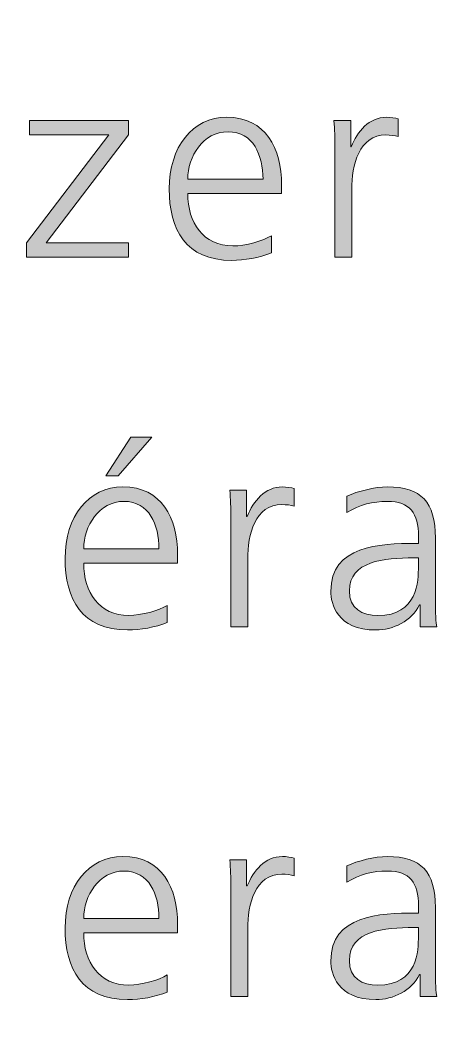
# Model space of a CAD drawing. Header units: millimetres. Extents: x 234 to 444, y 156 to 226.
# Drawn here: x 272.71 to 275.69, y 206.71 to 213.78 of the extents above; entities that cross this region are included whole.
import ezdxf

# ---------------------------------------------------------------- set-up
doc = ezdxf.new("R2010")
doc.units = ezdxf.units.MM
doc.header["$MEASUREMENT"] = 0
doc.layers.get('0').update_dxf_attribs({"lineweight": 0})

# ---------------------------------------------------------------- blocks, each defined once
blk = doc.blocks.new('Block_1')
at = {"transparency": 33554687}
h = blk.add_hatch(color=7, dxfattribs=at)
h.dxf.hatch_style = 2
edge = h.paths.add_edge_path()
edge.add_spline(control_points=[(272.7553, 212.205), (272.7553, 212.205), (273.3404, 212.9702), (273.3404, 212.9702), (273.3404, 212.9702), (272.7781, 212.9702), (272.7781, 212.9702), (272.7781, 212.9702), (272.7781, 213.0728), (272.7781, 213.0728), (272.7781, 213.0728), (273.4794, 213.0728), (273.4794, 213.0728), (273.4794, 213.0728), (273.4794, 212.9702), (273.4794, 212.9702), (273.4794, 212.9702), (272.8944, 212.207), (272.8944, 212.207), (272.8944, 212.207), (273.4794, 212.207), (273.4794, 212.207), (273.4794, 212.207), (273.4794, 212.1044), (273.4794, 212.1044), (273.4794, 212.1044), (272.7553, 212.1044), (272.7553, 212.1044), (272.7553, 212.1044), (272.7553, 212.205), (272.7553, 212.205)], knot_values=[0, 0, 0, 0, 1, 1, 1, 2, 2, 2, 3, 3, 3, 4, 4, 4, 5, 5, 5, 6, 6, 6, 7, 7, 7, 8, 8, 8, 9, 9, 9, 10, 10, 10, 10], degree=3, periodic=0)
edge.add_line((272.7553, 212.205), (272.7553, 212.205))
h = blk.add_hatch(color=7, dxfattribs=at)
h.dxf.hatch_style = 2
edge = h.paths.add_edge_path()
edge.add_spline(control_points=[(274.4322, 212.6569), (274.4322, 212.8259), (274.3636, 212.993), (274.1845, 212.993), (274.0072, 212.993), (273.8986, 212.8164), (273.8986, 212.6569), (273.8986, 212.6569), (274.4322, 212.6569), (274.4322, 212.6569)], knot_values=[0, 0, 0, 0, 1, 1, 1, 2, 2, 2, 3, 3, 3, 3], degree=3, periodic=0)
edge = h.paths.add_edge_path()
edge.add_spline(control_points=[(274.4914, 212.1348), (274.4075, 212.1006), (274.2989, 212.0817), (274.2092, 212.0817), (273.8872, 212.0817), (273.7671, 212.2981), (273.7671, 212.5886), (273.7671, 212.8847), (273.9311, 213.0955), (274.1768, 213.0955), (274.4513, 213.0955), (274.5638, 212.8752), (274.5638, 212.6152), (274.5638, 212.6152), (274.5638, 212.5544), (274.5638, 212.5544), (274.5638, 212.5544), (273.8986, 212.5544), (273.8986, 212.5544), (273.8986, 212.3493), (274.0092, 212.1841), (274.2188, 212.1841), (274.3065, 212.1841), (274.4342, 212.2202), (274.4914, 212.2563), (274.4914, 212.2563), (274.4914, 212.1348), (274.4914, 212.1348)], knot_values=[0, 0, 0, 0, 1, 1, 1, 2, 2, 2, 3, 3, 3, 4, 4, 4, 5, 5, 5, 6, 6, 6, 7, 7, 7, 8, 8, 8, 9, 9, 9, 9], degree=3, periodic=0)
edge.add_line((274.4914, 212.1348), (274.4914, 212.1348))
h = blk.add_hatch(color=7, dxfattribs=at)
h.dxf.hatch_style = 2
edge = h.paths.add_edge_path()
edge.add_spline(control_points=[(274.9412, 212.8563), (274.9412, 212.9626), (274.9412, 213.0025), (274.9336, 213.0728), (274.9336, 213.0728), (275.0537, 213.0728), (275.0537, 213.0728), (275.0537, 213.0728), (275.0537, 212.8867), (275.0537, 212.8867), (275.0537, 212.8867), (275.0574, 212.8867), (275.0574, 212.8867), (275.1013, 212.9948), (275.1833, 213.0955), (275.3071, 213.0955), (275.3357, 213.0955), (275.37, 213.0898), (275.391, 213.0842), (275.391, 213.0842), (275.391, 212.9587), (275.391, 212.9587), (275.3662, 212.9664), (275.3338, 212.9702), (275.3033, 212.9702), (275.1127, 212.9702), (275.0612, 212.7575), (275.0612, 212.5829), (275.0612, 212.5829), (275.0612, 212.1044), (275.0612, 212.1044), (275.0612, 212.1044), (274.9412, 212.1044), (274.9412, 212.1044), (274.9412, 212.1044), (274.9412, 212.8563), (274.9412, 212.8563)], knot_values=[0, 0, 0, 0, 1, 1, 1, 2, 2, 2, 3, 3, 3, 4, 4, 4, 5, 5, 5, 6, 6, 6, 7, 7, 7, 8, 8, 8, 9, 9, 9, 10, 10, 10, 11, 11, 11, 12, 12, 12, 12], degree=3, periodic=0)
edge.add_line((274.9412, 212.8563), (274.9412, 212.8563))
h = blk.add_hatch(color=7, dxfattribs=at)
h.dxf.hatch_style = 2
edge = h.paths.add_edge_path()
edge.add_spline(control_points=[(273.6947, 210.0381), (273.6947, 210.2071), (273.6261, 210.3741), (273.447, 210.3741), (273.2697, 210.3741), (273.1611, 210.1976), (273.1611, 210.0381), (273.1611, 210.0381), (273.6947, 210.0381), (273.6947, 210.0381)], knot_values=[0, 0, 0, 0, 1, 1, 1, 2, 2, 2, 3, 3, 3, 3], degree=3, periodic=0)
edge = h.paths.add_edge_path()
edge.add_spline(control_points=[(273.4947, 210.8279), (273.4947, 210.8279), (273.6452, 210.8279), (273.6452, 210.8279), (273.6452, 210.8279), (273.405, 210.5545), (273.405, 210.5545), (273.405, 210.5545), (273.3174, 210.5545), (273.3174, 210.5545), (273.3174, 210.5545), (273.4947, 210.8279), (273.4947, 210.8279)], knot_values=[0, 0, 0, 0, 1, 1, 1, 2, 2, 2, 3, 3, 3, 4, 4, 4, 4], degree=3, periodic=0)
edge = h.paths.add_edge_path()
edge.add_spline(control_points=[(273.7538, 209.516), (273.67, 209.4818), (273.5614, 209.4629), (273.4717, 209.4629), (273.1497, 209.4629), (273.0296, 209.6793), (273.0296, 209.9698), (273.0296, 210.2659), (273.1936, 210.4767), (273.4393, 210.4767), (273.7138, 210.4767), (273.8263, 210.2564), (273.8263, 209.9963), (273.8263, 209.9963), (273.8263, 209.9356), (273.8263, 209.9356), (273.8263, 209.9356), (273.1611, 209.9356), (273.1611, 209.9356), (273.1611, 209.7305), (273.2717, 209.5653), (273.4813, 209.5653), (273.5689, 209.5653), (273.6967, 209.6014), (273.7538, 209.6374), (273.7538, 209.6374), (273.7538, 209.516), (273.7538, 209.516)], knot_values=[0, 0, 0, 0, 1, 1, 1, 2, 2, 2, 3, 3, 3, 4, 4, 4, 5, 5, 5, 6, 6, 6, 7, 7, 7, 8, 8, 8, 9, 9, 9, 9], degree=3, periodic=0)
edge.add_line((273.7538, 209.516), (273.7538, 209.516))
h = blk.add_hatch(color=7, dxfattribs=at)
h.dxf.hatch_style = 2
edge = h.paths.add_edge_path()
edge.add_spline(control_points=[(274.2036, 210.2375), (274.2036, 210.3438), (274.2036, 210.3837), (274.1961, 210.454), (274.1961, 210.454), (274.3161, 210.454), (274.3161, 210.454), (274.3161, 210.454), (274.3161, 210.2678), (274.3161, 210.2678), (274.3161, 210.2678), (274.3199, 210.2678), (274.3199, 210.2678), (274.3638, 210.376), (274.4457, 210.4767), (274.5696, 210.4767), (274.5982, 210.4767), (274.6325, 210.471), (274.6535, 210.4653), (274.6535, 210.4653), (274.6535, 210.34), (274.6535, 210.34), (274.6287, 210.3476), (274.5963, 210.3514), (274.5658, 210.3514), (274.3752, 210.3514), (274.3237, 210.1388), (274.3237, 209.9641), (274.3237, 209.9641), (274.3237, 209.4856), (274.3237, 209.4856), (274.3237, 209.4856), (274.2037, 209.4856), (274.2037, 209.4856), (274.2037, 209.4856), (274.2037, 210.2375), (274.2037, 210.2375)], knot_values=[0, 0, 0, 0, 1, 1, 1, 2, 2, 2, 3, 3, 3, 4, 4, 4, 5, 5, 5, 6, 6, 6, 7, 7, 7, 8, 8, 8, 9, 9, 9, 10, 10, 10, 11, 11, 11, 12, 12, 12, 12], degree=3, periodic=0)
edge.add_line((274.2037, 210.2375), (274.2036, 210.2375))
h = blk.add_hatch(color=7, dxfattribs=at)
h.dxf.hatch_style = 2
edge = h.paths.add_edge_path()
edge.add_spline(control_points=[(275.5339, 209.9735), (275.5339, 209.9735), (275.4996, 209.9735), (275.4996, 209.9735), (275.2919, 209.9735), (275.0441, 209.9526), (275.0441, 209.74), (275.0441, 209.6128), (275.1356, 209.5653), (275.2461, 209.5653), (275.5281, 209.5653), (275.5339, 209.8103), (275.5339, 209.9147), (275.5339, 209.9147), (275.5339, 209.9735), (275.5339, 209.9735)], knot_values=[0, 0, 0, 0, 1, 1, 1, 2, 2, 2, 3, 3, 3, 4, 4, 4, 5, 5, 5, 5], degree=3, periodic=0)
edge = h.paths.add_edge_path()
edge.add_spline(control_points=[(275.5453, 209.6413), (275.5453, 209.6413), (275.5415, 209.6413), (275.5415, 209.6413), (275.4882, 209.5255), (275.3529, 209.4629), (275.2327, 209.4629), (274.9564, 209.4629), (274.9126, 209.6489), (274.9126, 209.7363), (274.9126, 210.0608), (275.2595, 210.076), (275.511, 210.076), (275.511, 210.076), (275.5339, 210.076), (275.5339, 210.076), (275.5339, 210.076), (275.5339, 210.1254), (275.5339, 210.1254), (275.5339, 210.2906), (275.4748, 210.3741), (275.3128, 210.3741), (275.2117, 210.3741), (275.1165, 210.3514), (275.027, 210.2945), (275.027, 210.2945), (275.027, 210.4102), (275.027, 210.4102), (275.1012, 210.4463), (275.227, 210.4767), (275.3128, 210.4767), (275.5529, 210.4767), (275.654, 210.3684), (275.654, 210.1159), (275.654, 210.1159), (275.654, 209.6887), (275.654, 209.6887), (275.654, 209.6109), (275.654, 209.5521), (275.6635, 209.4856), (275.6635, 209.4856), (275.5453, 209.4856), (275.5453, 209.4856), (275.5453, 209.4856), (275.5453, 209.6413), (275.5453, 209.6413)], knot_values=[0, 0, 0, 0, 1, 1, 1, 2, 2, 2, 3, 3, 3, 4, 4, 4, 5, 5, 5, 6, 6, 6, 7, 7, 7, 8, 8, 8, 9, 9, 9, 10, 10, 10, 11, 11, 11, 12, 12, 12, 13, 13, 13, 14, 14, 14, 15, 15, 15, 15], degree=3, periodic=0)
edge.add_line((275.5453, 209.6413), (275.5453, 209.6413))
h = blk.add_hatch(color=7, dxfattribs=at)
h.dxf.hatch_style = 2
edge = h.paths.add_edge_path()
edge.add_spline(control_points=[(273.6947, 207.4193), (273.6947, 207.5883), (273.6261, 207.7553), (273.447, 207.7553), (273.2697, 207.7553), (273.1611, 207.5788), (273.1611, 207.4193), (273.1611, 207.4193), (273.6947, 207.4193), (273.6947, 207.4193)], knot_values=[0, 0, 0, 0, 1, 1, 1, 2, 2, 2, 3, 3, 3, 3], degree=3, periodic=0)
edge = h.paths.add_edge_path()
edge.add_spline(control_points=[(273.7538, 206.8972), (273.67, 206.8629), (273.5614, 206.844), (273.4717, 206.844), (273.1497, 206.844), (273.0296, 207.0605), (273.0296, 207.351), (273.0296, 207.6471), (273.1936, 207.8579), (273.4393, 207.8579), (273.7138, 207.8579), (273.8263, 207.6376), (273.8263, 207.3775), (273.8263, 207.3775), (273.8263, 207.3167), (273.8263, 207.3167), (273.8263, 207.3167), (273.1611, 207.3167), (273.1611, 207.3167), (273.1611, 207.1117), (273.2717, 206.9465), (273.4813, 206.9465), (273.5689, 206.9465), (273.6967, 206.9826), (273.7538, 207.0186), (273.7538, 207.0186), (273.7538, 206.8972), (273.7538, 206.8972)], knot_values=[0, 0, 0, 0, 1, 1, 1, 2, 2, 2, 3, 3, 3, 4, 4, 4, 5, 5, 5, 6, 6, 6, 7, 7, 7, 8, 8, 8, 9, 9, 9, 9], degree=3, periodic=0)
edge.add_line((273.7538, 206.8972), (273.7538, 206.8972))
h = blk.add_hatch(color=7, dxfattribs=at)
h.dxf.hatch_style = 2
edge = h.paths.add_edge_path()
edge.add_spline(control_points=[(274.2036, 207.6187), (274.2036, 207.7249), (274.2036, 207.7648), (274.1961, 207.8351), (274.1961, 207.8351), (274.3161, 207.8351), (274.3161, 207.8351), (274.3161, 207.8351), (274.3161, 207.6491), (274.3161, 207.6491), (274.3161, 207.6491), (274.3199, 207.6491), (274.3199, 207.6491), (274.3638, 207.7572), (274.4457, 207.8579), (274.5696, 207.8579), (274.5982, 207.8579), (274.6325, 207.8522), (274.6535, 207.8465), (274.6535, 207.8465), (274.6535, 207.7211), (274.6535, 207.7211), (274.6287, 207.7288), (274.5963, 207.7326), (274.5658, 207.7326), (274.3752, 207.7326), (274.3237, 207.5198), (274.3237, 207.3453), (274.3237, 207.3453), (274.3237, 206.8668), (274.3237, 206.8668), (274.3237, 206.8668), (274.2037, 206.8668), (274.2037, 206.8668), (274.2037, 206.8668), (274.2037, 207.6187), (274.2037, 207.6187)], knot_values=[0, 0, 0, 0, 1, 1, 1, 2, 2, 2, 3, 3, 3, 4, 4, 4, 5, 5, 5, 6, 6, 6, 7, 7, 7, 8, 8, 8, 9, 9, 9, 10, 10, 10, 11, 11, 11, 12, 12, 12, 12], degree=3, periodic=0)
edge.add_line((274.2037, 207.6187), (274.2036, 207.6187))
h = blk.add_hatch(color=7, dxfattribs=at)
h.dxf.hatch_style = 2
edge = h.paths.add_edge_path()
edge.add_spline(control_points=[(275.5339, 207.3548), (275.5339, 207.3548), (275.4996, 207.3548), (275.4996, 207.3548), (275.2919, 207.3548), (275.0441, 207.3338), (275.0441, 207.1212), (275.0441, 206.994), (275.1356, 206.9465), (275.2461, 206.9465), (275.5281, 206.9465), (275.5339, 207.1915), (275.5339, 207.2959), (275.5339, 207.2959), (275.5339, 207.3548), (275.5339, 207.3548)], knot_values=[0, 0, 0, 0, 1, 1, 1, 2, 2, 2, 3, 3, 3, 4, 4, 4, 5, 5, 5, 5], degree=3, periodic=0)
edge = h.paths.add_edge_path()
edge.add_spline(control_points=[(275.5453, 207.0225), (275.5453, 207.0225), (275.5415, 207.0225), (275.5415, 207.0225), (275.4882, 206.9067), (275.3529, 206.844), (275.2327, 206.844), (274.9564, 206.844), (274.9126, 207.0301), (274.9126, 207.1175), (274.9126, 207.442), (275.2595, 207.4572), (275.511, 207.4572), (275.511, 207.4572), (275.5339, 207.4572), (275.5339, 207.4572), (275.5339, 207.4572), (275.5339, 207.5066), (275.5339, 207.5066), (275.5339, 207.6718), (275.4748, 207.7553), (275.3128, 207.7553), (275.2117, 207.7553), (275.1165, 207.7326), (275.027, 207.6757), (275.027, 207.6757), (275.027, 207.7914), (275.027, 207.7914), (275.1012, 207.8275), (275.227, 207.8579), (275.3128, 207.8579), (275.5529, 207.8579), (275.654, 207.7496), (275.654, 207.4971), (275.654, 207.4971), (275.654, 207.0699), (275.654, 207.0699), (275.654, 206.9921), (275.654, 206.9333), (275.6635, 206.8668), (275.6635, 206.8668), (275.5453, 206.8668), (275.5453, 206.8668), (275.5453, 206.8668), (275.5453, 207.0225), (275.5453, 207.0225)], knot_values=[0, 0, 0, 0, 1, 1, 1, 2, 2, 2, 3, 3, 3, 4, 4, 4, 5, 5, 5, 6, 6, 6, 7, 7, 7, 8, 8, 8, 9, 9, 9, 10, 10, 10, 11, 11, 11, 12, 12, 12, 13, 13, 13, 14, 14, 14, 15, 15, 15, 15], degree=3, periodic=0)
edge.add_line((275.5453, 207.0225), (275.5453, 207.0225))
for points, knots in [([(272.7553, 212.205), (272.7553, 212.205), (273.3404, 212.9702), (273.3404, 212.9702), (273.3404, 212.9702), (272.7781, 212.9702), (272.7781, 212.9702), (272.7781, 212.9702), (272.7781, 213.0728), (272.7781, 213.0728), (272.7781, 213.0728), (273.4794, 213.0728), (273.4794, 213.0728), (273.4794, 213.0728), (273.4794, 212.9702), (273.4794, 212.9702), (273.4794, 212.9702), (272.8944, 212.207), (272.8944, 212.207), (272.8944, 212.207), (273.4794, 212.207), (273.4794, 212.207), (273.4794, 212.207), (273.4794, 212.1044), (273.4794, 212.1044), (273.4794, 212.1044), (272.7553, 212.1044), (272.7553, 212.1044), (272.7553, 212.1044), (272.7553, 212.205), (272.7553, 212.205)], [0, 0, 0, 0, 1, 1, 1, 2, 2, 2, 3, 3, 3, 4, 4, 4, 5, 5, 5, 6, 6, 6, 7, 7, 7, 8, 8, 8, 9, 9, 9, 10, 10, 10, 10]), ([(274.4914, 212.1348), (274.4075, 212.1006), (274.2989, 212.0817), (274.2092, 212.0817), (273.8872, 212.0817), (273.7671, 212.2981), (273.7671, 212.5886), (273.7671, 212.8847), (273.9311, 213.0955), (274.1768, 213.0955), (274.4513, 213.0955), (274.5638, 212.8752), (274.5638, 212.6152), (274.5638, 212.6152), (274.5638, 212.5544), (274.5638, 212.5544), (274.5638, 212.5544), (273.8986, 212.5544), (273.8986, 212.5544), (273.8986, 212.3493), (274.0092, 212.1841), (274.2188, 212.1841), (274.3065, 212.1841), (274.4342, 212.2202), (274.4914, 212.2563), (274.4914, 212.2563), (274.4914, 212.1348), (274.4914, 212.1348)], [0, 0, 0, 0, 1, 1, 1, 2, 2, 2, 3, 3, 3, 4, 4, 4, 5, 5, 5, 6, 6, 6, 7, 7, 7, 8, 8, 8, 9, 9, 9, 9]), ([(274.9412, 212.8563), (274.9412, 212.9626), (274.9412, 213.0025), (274.9336, 213.0728), (274.9336, 213.0728), (275.0537, 213.0728), (275.0537, 213.0728), (275.0537, 213.0728), (275.0537, 212.8867), (275.0537, 212.8867), (275.0537, 212.8867), (275.0574, 212.8867), (275.0574, 212.8867), (275.1013, 212.9948), (275.1833, 213.0955), (275.3071, 213.0955), (275.3357, 213.0955), (275.37, 213.0898), (275.391, 213.0842), (275.391, 213.0842), (275.391, 212.9587), (275.391, 212.9587), (275.3662, 212.9664), (275.3338, 212.9702), (275.3033, 212.9702), (275.1127, 212.9702), (275.0612, 212.7575), (275.0612, 212.5829), (275.0612, 212.5829), (275.0612, 212.1044), (275.0612, 212.1044), (275.0612, 212.1044), (274.9412, 212.1044), (274.9412, 212.1044), (274.9412, 212.1044), (274.9412, 212.8563), (274.9412, 212.8563)], [0, 0, 0, 0, 1, 1, 1, 2, 2, 2, 3, 3, 3, 4, 4, 4, 5, 5, 5, 6, 6, 6, 7, 7, 7, 8, 8, 8, 9, 9, 9, 10, 10, 10, 11, 11, 11, 12, 12, 12, 12]), ([(274.4322, 212.6569), (274.4322, 212.8259), (274.3636, 212.993), (274.1845, 212.993), (274.0072, 212.993), (273.8986, 212.8164), (273.8986, 212.6569), (273.8986, 212.6569), (274.4322, 212.6569), (274.4322, 212.6569)], [0, 0, 0, 0, 1, 1, 1, 2, 2, 2, 3, 3, 3, 3]), ([(273.4947, 210.8279), (273.4947, 210.8279), (273.6452, 210.8279), (273.6452, 210.8279), (273.6452, 210.8279), (273.405, 210.5545), (273.405, 210.5545), (273.405, 210.5545), (273.3174, 210.5545), (273.3174, 210.5545), (273.3174, 210.5545), (273.4947, 210.8279), (273.4947, 210.8279)], [0, 0, 0, 0, 1, 1, 1, 2, 2, 2, 3, 3, 3, 4, 4, 4, 4]), ([(273.7538, 209.516), (273.67, 209.4818), (273.5614, 209.4629), (273.4717, 209.4629), (273.1497, 209.4629), (273.0296, 209.6793), (273.0296, 209.9698), (273.0296, 210.2659), (273.1936, 210.4767), (273.4393, 210.4767), (273.7138, 210.4767), (273.8263, 210.2564), (273.8263, 209.9963), (273.8263, 209.9963), (273.8263, 209.9356), (273.8263, 209.9356), (273.8263, 209.9356), (273.1611, 209.9356), (273.1611, 209.9356), (273.1611, 209.7305), (273.2717, 209.5653), (273.4813, 209.5653), (273.5689, 209.5653), (273.6967, 209.6014), (273.7538, 209.6374), (273.7538, 209.6374), (273.7538, 209.516), (273.7538, 209.516)], [0, 0, 0, 0, 1, 1, 1, 2, 2, 2, 3, 3, 3, 4, 4, 4, 5, 5, 5, 6, 6, 6, 7, 7, 7, 8, 8, 8, 9, 9, 9, 9]), ([(274.2036, 210.2375), (274.2036, 210.3438), (274.2036, 210.3837), (274.1961, 210.454), (274.1961, 210.454), (274.3161, 210.454), (274.3161, 210.454), (274.3161, 210.454), (274.3161, 210.2678), (274.3161, 210.2678), (274.3161, 210.2678), (274.3199, 210.2678), (274.3199, 210.2678), (274.3638, 210.376), (274.4457, 210.4767), (274.5696, 210.4767), (274.5982, 210.4767), (274.6325, 210.471), (274.6535, 210.4653), (274.6535, 210.4653), (274.6535, 210.34), (274.6535, 210.34), (274.6287, 210.3476), (274.5963, 210.3514), (274.5658, 210.3514), (274.3752, 210.3514), (274.3237, 210.1388), (274.3237, 209.9641), (274.3237, 209.9641), (274.3237, 209.4856), (274.3237, 209.4856), (274.3237, 209.4856), (274.2037, 209.4856), (274.2037, 209.4856), (274.2037, 209.4856), (274.2037, 210.2375), (274.2037, 210.2375)], [0, 0, 0, 0, 1, 1, 1, 2, 2, 2, 3, 3, 3, 4, 4, 4, 5, 5, 5, 6, 6, 6, 7, 7, 7, 8, 8, 8, 9, 9, 9, 10, 10, 10, 11, 11, 11, 12, 12, 12, 12]), ([(275.5453, 209.6413), (275.5453, 209.6413), (275.5415, 209.6413), (275.5415, 209.6413), (275.4882, 209.5255), (275.3529, 209.4629), (275.2327, 209.4629), (274.9564, 209.4629), (274.9126, 209.6489), (274.9126, 209.7363), (274.9126, 210.0608), (275.2595, 210.076), (275.511, 210.076), (275.511, 210.076), (275.5339, 210.076), (275.5339, 210.076), (275.5339, 210.076), (275.5339, 210.1254), (275.5339, 210.1254), (275.5339, 210.2906), (275.4748, 210.3741), (275.3128, 210.3741), (275.2117, 210.3741), (275.1165, 210.3514), (275.027, 210.2945), (275.027, 210.2945), (275.027, 210.4102), (275.027, 210.4102), (275.1012, 210.4463), (275.227, 210.4767), (275.3128, 210.4767), (275.5529, 210.4767), (275.654, 210.3684), (275.654, 210.1159), (275.654, 210.1159), (275.654, 209.6887), (275.654, 209.6887), (275.654, 209.6109), (275.654, 209.5521), (275.6635, 209.4856), (275.6635, 209.4856), (275.5453, 209.4856), (275.5453, 209.4856), (275.5453, 209.4856), (275.5453, 209.6413), (275.5453, 209.6413)], [0, 0, 0, 0, 1, 1, 1, 2, 2, 2, 3, 3, 3, 4, 4, 4, 5, 5, 5, 6, 6, 6, 7, 7, 7, 8, 8, 8, 9, 9, 9, 10, 10, 10, 11, 11, 11, 12, 12, 12, 13, 13, 13, 14, 14, 14, 15, 15, 15, 15]), ([(273.6947, 210.0381), (273.6947, 210.2071), (273.6261, 210.3741), (273.447, 210.3741), (273.2697, 210.3741), (273.1611, 210.1976), (273.1611, 210.0381), (273.1611, 210.0381), (273.6947, 210.0381), (273.6947, 210.0381)], [0, 0, 0, 0, 1, 1, 1, 2, 2, 2, 3, 3, 3, 3]), ([(275.5339, 209.9735), (275.5339, 209.9735), (275.4996, 209.9735), (275.4996, 209.9735), (275.2919, 209.9735), (275.0441, 209.9526), (275.0441, 209.74), (275.0441, 209.6128), (275.1356, 209.5653), (275.2461, 209.5653), (275.5281, 209.5653), (275.5339, 209.8103), (275.5339, 209.9147), (275.5339, 209.9147), (275.5339, 209.9735), (275.5339, 209.9735)], [0, 0, 0, 0, 1, 1, 1, 2, 2, 2, 3, 3, 3, 4, 4, 4, 5, 5, 5, 5]), ([(273.7538, 206.8972), (273.67, 206.8629), (273.5614, 206.844), (273.4717, 206.844), (273.1497, 206.844), (273.0296, 207.0605), (273.0296, 207.351), (273.0296, 207.6471), (273.1936, 207.8579), (273.4393, 207.8579), (273.7138, 207.8579), (273.8263, 207.6376), (273.8263, 207.3775), (273.8263, 207.3775), (273.8263, 207.3167), (273.8263, 207.3167), (273.8263, 207.3167), (273.1611, 207.3167), (273.1611, 207.3167), (273.1611, 207.1117), (273.2717, 206.9465), (273.4813, 206.9465), (273.5689, 206.9465), (273.6967, 206.9826), (273.7538, 207.0186), (273.7538, 207.0186), (273.7538, 206.8972), (273.7538, 206.8972)], [0, 0, 0, 0, 1, 1, 1, 2, 2, 2, 3, 3, 3, 4, 4, 4, 5, 5, 5, 6, 6, 6, 7, 7, 7, 8, 8, 8, 9, 9, 9, 9]), ([(274.2036, 207.6187), (274.2036, 207.7249), (274.2036, 207.7648), (274.1961, 207.8351), (274.1961, 207.8351), (274.3161, 207.8351), (274.3161, 207.8351), (274.3161, 207.8351), (274.3161, 207.6491), (274.3161, 207.6491), (274.3161, 207.6491), (274.3199, 207.6491), (274.3199, 207.6491), (274.3638, 207.7572), (274.4457, 207.8579), (274.5696, 207.8579), (274.5982, 207.8579), (274.6325, 207.8522), (274.6535, 207.8465), (274.6535, 207.8465), (274.6535, 207.7211), (274.6535, 207.7211), (274.6287, 207.7288), (274.5963, 207.7326), (274.5658, 207.7326), (274.3752, 207.7326), (274.3237, 207.5198), (274.3237, 207.3453), (274.3237, 207.3453), (274.3237, 206.8668), (274.3237, 206.8668), (274.3237, 206.8668), (274.2037, 206.8668), (274.2037, 206.8668), (274.2037, 206.8668), (274.2037, 207.6187), (274.2037, 207.6187)], [0, 0, 0, 0, 1, 1, 1, 2, 2, 2, 3, 3, 3, 4, 4, 4, 5, 5, 5, 6, 6, 6, 7, 7, 7, 8, 8, 8, 9, 9, 9, 10, 10, 10, 11, 11, 11, 12, 12, 12, 12]), ([(275.5453, 207.0225), (275.5453, 207.0225), (275.5415, 207.0225), (275.5415, 207.0225), (275.4882, 206.9067), (275.3529, 206.844), (275.2327, 206.844), (274.9564, 206.844), (274.9126, 207.0301), (274.9126, 207.1175), (274.9126, 207.442), (275.2595, 207.4572), (275.511, 207.4572), (275.511, 207.4572), (275.5339, 207.4572), (275.5339, 207.4572), (275.5339, 207.4572), (275.5339, 207.5066), (275.5339, 207.5066), (275.5339, 207.6718), (275.4748, 207.7553), (275.3128, 207.7553), (275.2117, 207.7553), (275.1165, 207.7326), (275.027, 207.6757), (275.027, 207.6757), (275.027, 207.7914), (275.027, 207.7914), (275.1012, 207.8275), (275.227, 207.8579), (275.3128, 207.8579), (275.5529, 207.8579), (275.654, 207.7496), (275.654, 207.4971), (275.654, 207.4971), (275.654, 207.0699), (275.654, 207.0699), (275.654, 206.9921), (275.654, 206.9333), (275.6635, 206.8668), (275.6635, 206.8668), (275.5453, 206.8668), (275.5453, 206.8668), (275.5453, 206.8668), (275.5453, 207.0225), (275.5453, 207.0225)], [0, 0, 0, 0, 1, 1, 1, 2, 2, 2, 3, 3, 3, 4, 4, 4, 5, 5, 5, 6, 6, 6, 7, 7, 7, 8, 8, 8, 9, 9, 9, 10, 10, 10, 11, 11, 11, 12, 12, 12, 13, 13, 13, 14, 14, 14, 15, 15, 15, 15]), ([(273.6947, 207.4193), (273.6947, 207.5883), (273.6261, 207.7553), (273.447, 207.7553), (273.2697, 207.7553), (273.1611, 207.5788), (273.1611, 207.4193), (273.1611, 207.4193), (273.6947, 207.4193), (273.6947, 207.4193)], [0, 0, 0, 0, 1, 1, 1, 2, 2, 2, 3, 3, 3, 3]), ([(275.5339, 207.3548), (275.5339, 207.3548), (275.4996, 207.3548), (275.4996, 207.3548), (275.2919, 207.3548), (275.0441, 207.3338), (275.0441, 207.1212), (275.0441, 206.994), (275.1356, 206.9465), (275.2461, 206.9465), (275.5281, 206.9465), (275.5339, 207.1915), (275.5339, 207.2959), (275.5339, 207.2959), (275.5339, 207.3548), (275.5339, 207.3548)], [0, 0, 0, 0, 1, 1, 1, 2, 2, 2, 3, 3, 3, 4, 4, 4, 5, 5, 5, 5])]:
    blk.add_open_spline(points, degree=3, knots=knots)
blk = doc.blocks.new('Block_0')
at = {"color": 7, "lineweight": 40}
blk.add_open_spline([(257.0859, 217.6664), (257.0859, 217.6664), (336.2329, 217.6664), (336.2329, 217.6664), (337.8023, 217.6664), (339.0745, 216.399), (339.0745, 214.8355), (339.0745, 214.8355), (339.0745, 166.7178), (339.0745, 166.7178), (339.0745, 165.1543), (337.8023, 163.8869), (336.2329, 163.8869), (336.2329, 163.8869), (257.0859, 163.8869), (257.0859, 163.8869), (255.5166, 163.8869), (254.2443, 165.1543), (254.2443, 166.7178), (254.2443, 166.7178), (254.2443, 214.8355), (254.2443, 214.8355), (254.2443, 216.399), (255.5166, 217.6664), (257.0859, 217.6664)], degree=3, knots=[0, 0, 0, 0, 1, 1, 1, 2, 2, 2, 3, 3, 3, 4, 4, 4, 5, 5, 5, 6, 6, 6, 7, 7, 7, 8, 8, 8, 8], dxfattribs=at)
blk.add_blockref('Block_1', (0, 0))

msp = doc.modelspace()

# ---------------------------------------------------------------- block references
msp.add_blockref('Block_0', (0, 0))

doc.saveas('drawing.dxf')
